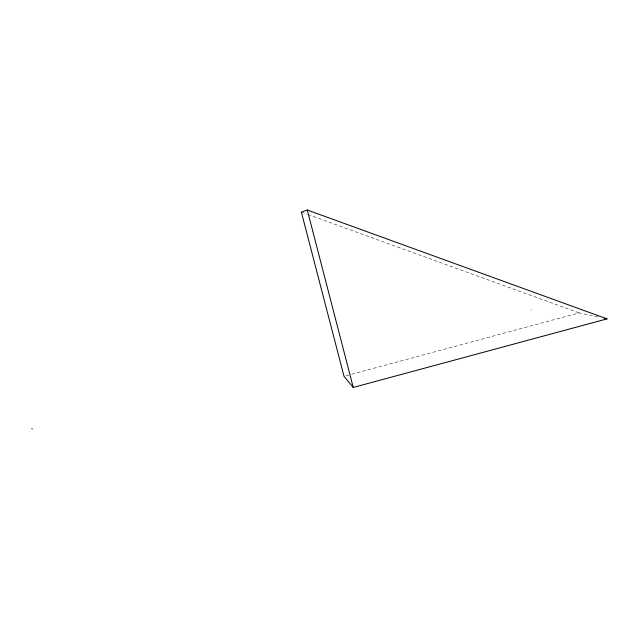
<?xml version="1.0" encoding="UTF-8"?>
<svg xmlns="http://www.w3.org/2000/svg" width="639" height="639" viewBox="0 0 639 639"><rect width="100%" height="100%" fill="white"/><g stroke="black" fill="none" stroke-linecap="round" stroke-linejoin="round"><path stroke-width="0.48" stroke-dasharray="3.19 2.4" d="M345.939 375.788L350.763 374.494M351.722 374.23L579.134 312.894L599.35 317.232M301.368 212.108L307 214.153M307.934 214.496L579.134 312.894M531.025 309.532L531.177 310.155"/><path stroke-width="0.96" d="M307.279 210.007L301.368 212.108L344.014 376.307L353.255 387.442L607.05 318.877L307.279 210.007L353.255 387.442M604.159 318.262L607.05 318.877M31.95 428.426L32.11 428.993"/></g></svg>
